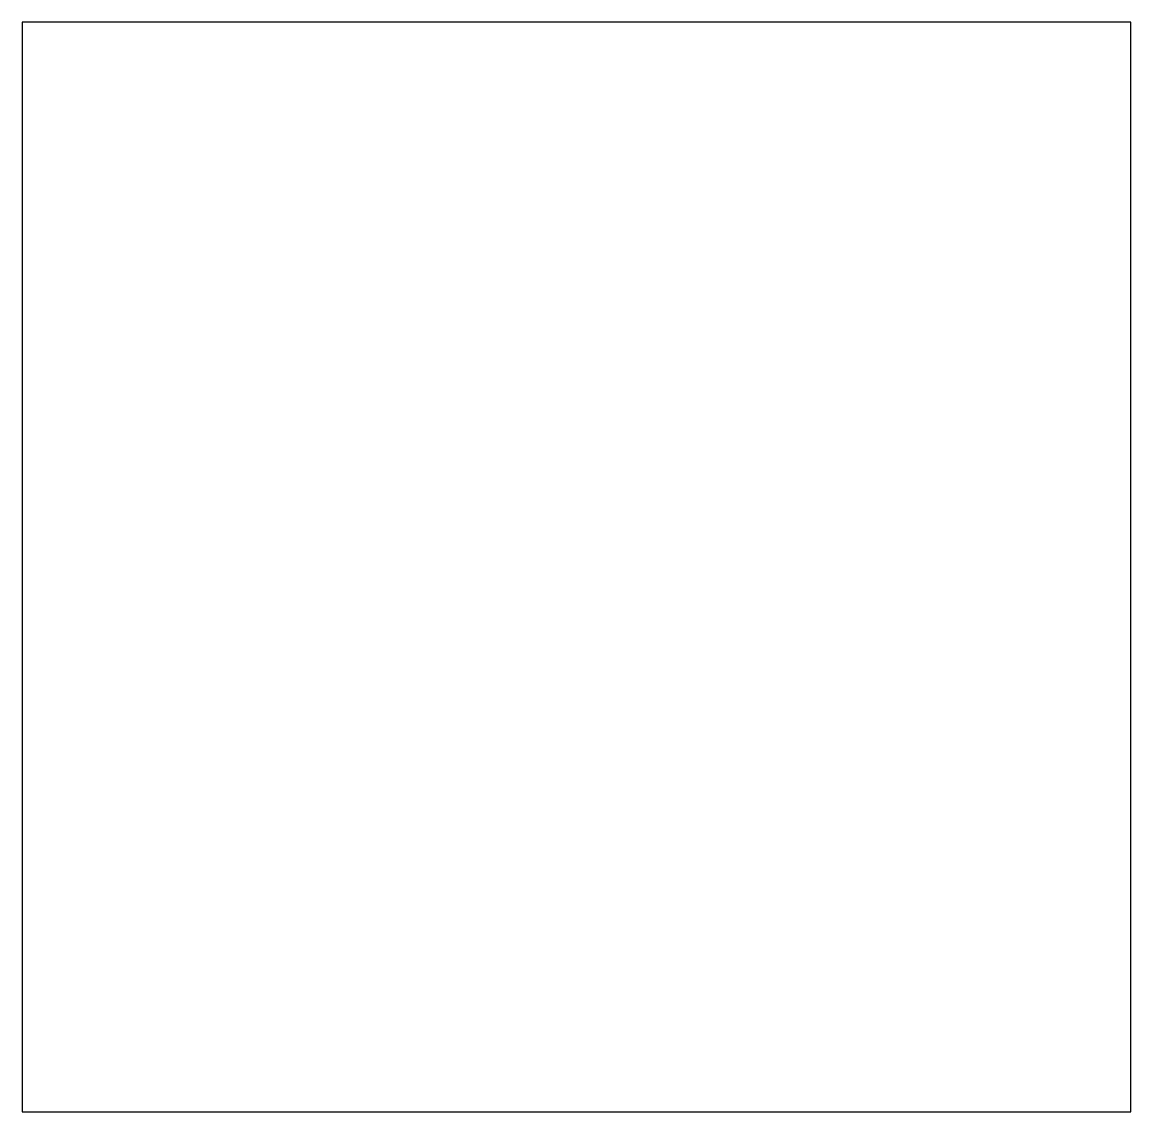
# Model space of a CAD drawing. Header units: millimetres. Extents: x 73.4 to 87.8, y 6.7 to 20.8.
import ezdxf

# ---------------------------------------------------------------- set-up
doc = ezdxf.new("R2010")
doc.units = ezdxf.units.MM

msp = doc.modelspace()

# ---------------------------------------------------------------- linework, layer by layer
at = {"layer": 'F_MASK_BARE_ENIG_WINDOW'}
msp.add_lwpolyline([(87.8, 6.65), (87.8, 20.8), (73.4, 20.8), (73.4, 6.65)], close=True, dxfattribs=at)

doc.saveas('drawing.dxf')
